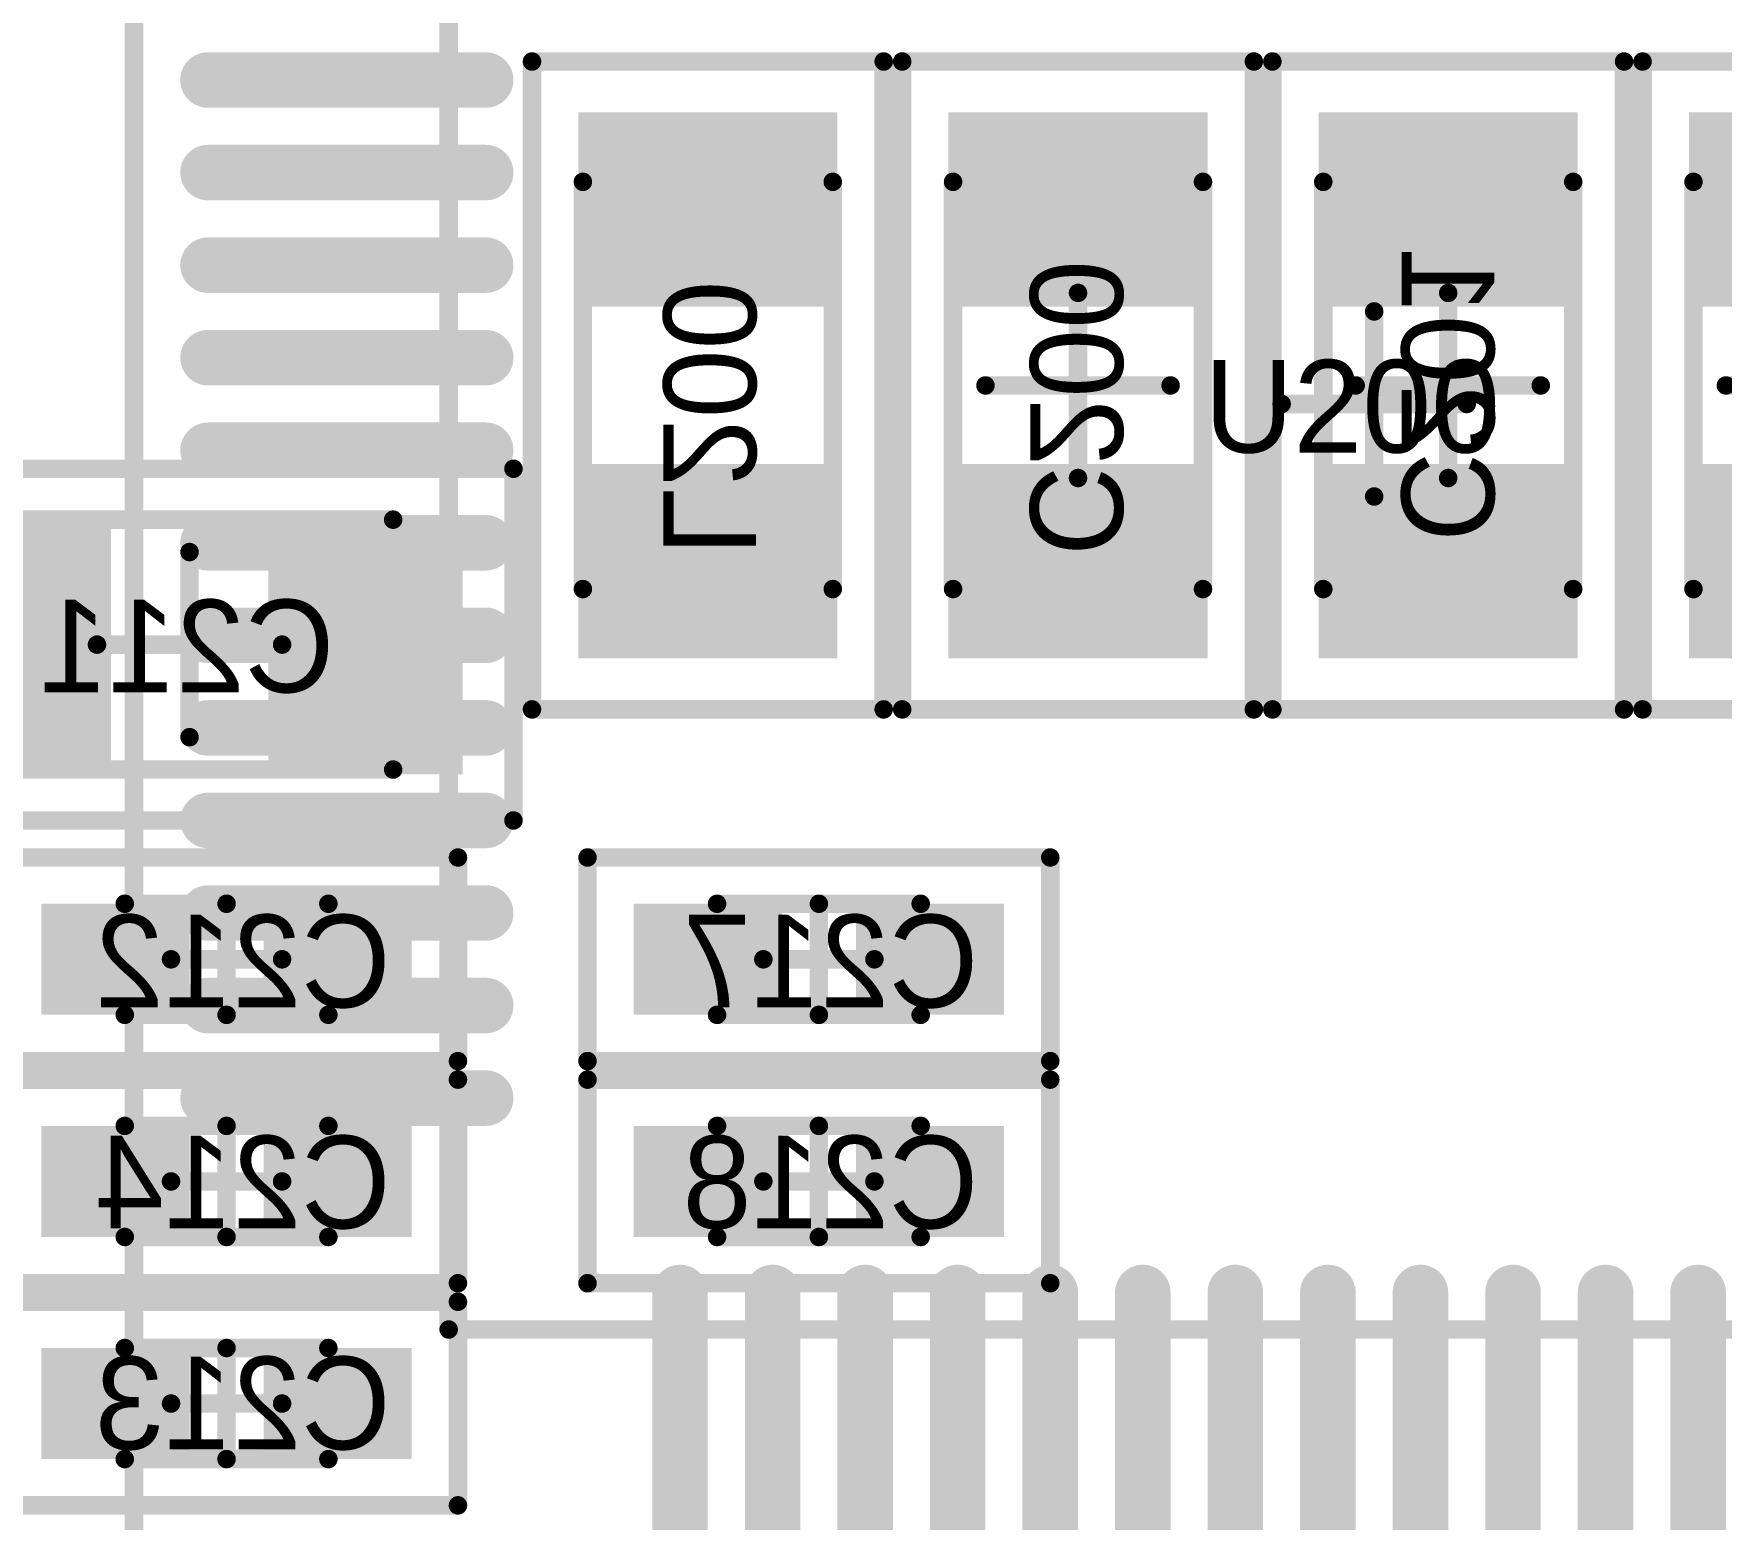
# Model space of a CAD drawing. Header units: millimetres. Extents: x 33.3 to 111.9, y 29.8 to 74.8.
# Drawn here: x 50.73 to 59.84, y 47.37 to 55.4 of the extents above; entities that cross this region are included whole.
import ezdxf

# ---------------------------------------------------------------- set-up
doc = ezdxf.new("R2010")
doc.units = ezdxf.units.MM
for name, color, linetype in [('BottomLayer', 5, 'Continuous'), ('BottomOverlay', 54, 'Continuous'), ('BottomPaste', 16, 'Continuous'), ('Mechanical13', 56, 'Continuous'), ('Mechanical14', 56, 'Continuous'), ('Mechanical15', 56, 'Continuous'), ('Mechanical16', 56, 'Continuous'), ('Mechanical17', 56, 'Continuous'), ('TopLayer', 1, 'Continuous'), ('TopOverlay', 2, 'Continuous'), ('TopPaste', 8, 'Continuous')]:
    doc.layers.add(name, color=color, linetype=linetype)

# ---------------------------------------------------------------- blocks, each defined once
blk = doc.blocks.new('TQFP64_N_19')
at = {"layer": 'Mechanical13', "const_width": 0.1}
for points in [[(-5, -5), (-5, 5)], [(-5, -5), (5, -5)]]:
    blk.add_lwpolyline(points, dxfattribs=at)
at = {"layer": 'Mechanical13', "const_width": 0.05}
blk.add_lwpolyline([(-5.025, -5, 1), (-4.975, -5, 1)], format="xyb", close=True, dxfattribs=at)
blk.add_lwpolyline([(-5.025, -5, 1), (-4.975, -5, 1)], format="xyb", close=True, dxfattribs=at)
at = {"layer": 'Mechanical15', "const_width": 0.1}
blk.add_lwpolyline([(-6.7, -6.7), (-6.7, 6.7)], dxfattribs=at)
at = {"layer": 'Mechanical17', "const_width": 0.1}
for points in [[(0, -0.5), (0, 0.5)], [(-0.5, 0), (0.5, 0)]]:
    blk.add_lwpolyline(points, dxfattribs=at)
at = {"layer": 'Mechanical17', "const_width": 0.05}
for points in [[(-0.025, 0.5, 1), (0.025, 0.5, 1)], [(-0.525, 0, 1), (-0.475, 0, 1)], [(0.475, 0, 1), (0.525, 0, 1)], [(-0.025, -0.5, 1), (0.025, -0.5, 1)]]:
    blk.add_lwpolyline(points, format="xyb", close=True, dxfattribs=at)
at = {"layer": 'TopLayer', "const_width": 0.3}
for points in [[(-6.3, 1.75), (-4.8, 1.75)], [(-6.3, 1.25), (-4.8, 1.25)], [(-6.3, 0.75), (-4.8, 0.75)], [(-6.3, 0.25), (-4.8, 0.25)], [(-6.3, -0.25), (-4.8, -0.25)], [(-6.3, -0.75), (-4.8, -0.75)], [(-6.3, -1.25), (-4.8, -1.25)], [(-6.3, -1.75), (-4.8, -1.75)], [(-6.3, -2.25), (-4.8, -2.25)], [(-6.3, -2.75), (-4.8, -2.75)], [(-6.3, -3.25), (-4.8, -3.25)], [(-6.3, -3.75), (-4.8, -3.75)], [(-3.75, -4.8), (-3.75, -6.3)], [(-3.25, -4.8), (-3.25, -6.3)], [(-2.75, -4.8), (-2.75, -6.3)], [(-2.25, -4.8), (-2.25, -6.3)], [(-1.75, -4.8), (-1.75, -6.3)], [(-1.25, -4.8), (-1.25, -6.3)], [(-0.75, -4.8), (-0.75, -6.3)], [(-0.25, -4.8), (-0.25, -6.3)], [(0.25, -4.8), (0.25, -6.3)], [(0.75, -4.8), (0.75, -6.3)], [(1.25, -4.8), (1.25, -6.3)], [(1.75, -4.8), (1.75, -6.3)]]:
    blk.add_lwpolyline(points, dxfattribs=at)
at = {"layer": 'TopLayer', "const_width": 0.15}
for points in [[(-6.375, 1.75, 1), (-6.225, 1.75, 1)], [(-4.875, 1.75, 1), (-4.725, 1.75, 1)], [(-6.375, 1.25, 1), (-6.225, 1.25, 1)], [(-4.875, 1.25, 1), (-4.725, 1.25, 1)], [(-6.375, 0.75, 1), (-6.225, 0.75, 1)], [(-4.875, 0.75, 1), (-4.725, 0.75, 1)], [(-6.375, 0.25, 1), (-6.225, 0.25, 1)], [(-4.875, 0.25, 1), (-4.725, 0.25, 1)], [(-6.375, -0.25, 1), (-6.225, -0.25, 1)], [(-4.875, -0.25, 1), (-4.725, -0.25, 1)], [(-6.375, -0.75, 1), (-6.225, -0.75, 1)], [(-4.875, -0.75, 1), (-4.725, -0.75, 1)], [(-6.375, -1.25, 1), (-6.225, -1.25, 1)], [(-4.875, -1.25, 1), (-4.725, -1.25, 1)], [(-6.375, -1.75, 1), (-6.225, -1.75, 1)], [(-4.875, -1.75, 1), (-4.725, -1.75, 1)], [(-6.375, -2.25, 1), (-6.225, -2.25, 1)], [(-4.875, -2.25, 1), (-4.725, -2.25, 1)], [(-6.375, -2.75, 1), (-6.225, -2.75, 1)], [(-4.875, -2.75, 1), (-4.725, -2.75, 1)], [(-6.375, -3.25, 1), (-6.225, -3.25, 1)], [(-4.875, -3.25, 1), (-4.725, -3.25, 1)], [(-6.375, -3.75, 1), (-6.225, -3.75, 1)], [(-4.875, -3.75, 1), (-4.725, -3.75, 1)], [(-3.825, -4.8, 1), (-3.675, -4.8, 1)], [(-3.325, -4.8, 1), (-3.175, -4.8, 1)], [(-2.825, -4.8, 1), (-2.675, -4.8, 1)], [(-2.325, -4.8, 1), (-2.175, -4.8, 1)], [(-1.825, -4.8, 1), (-1.675, -4.8, 1)], [(-1.325, -4.8, 1), (-1.175, -4.8, 1)], [(-0.825, -4.8, 1), (-0.675, -4.8, 1)], [(-0.325, -4.8, 1), (-0.175, -4.8, 1)], [(0.175, -4.8, 1), (0.325, -4.8, 1)], [(0.675, -4.8, 1), (0.825, -4.8, 1)], [(1.175, -4.8, 1), (1.325, -4.8, 1)], [(1.675, -4.8, 1), (1.825, -4.8, 1)]]:
    blk.add_lwpolyline(points, format="xyb", close=True, dxfattribs=at)
at = {"layer": 'TopPaste', "const_width": 0.3}
for points in [[(-6.3, 1.75), (-4.8, 1.75)], [(-6.3, 1.25), (-4.8, 1.25)], [(-6.3, 0.75), (-4.8, 0.75)], [(-6.3, 0.25), (-4.8, 0.25)], [(-6.3, -0.25), (-4.8, -0.25)], [(-6.3, -0.75), (-4.8, -0.75)], [(-6.3, -1.25), (-4.8, -1.25)], [(-6.3, -1.75), (-4.8, -1.75)], [(-6.3, -2.25), (-4.8, -2.25)], [(-6.3, -2.75), (-4.8, -2.75)], [(-6.3, -3.25), (-4.8, -3.25)], [(-6.3, -3.75), (-4.8, -3.75)], [(-3.75, -4.8), (-3.75, -6.3)], [(-3.25, -4.8), (-3.25, -6.3)], [(-2.75, -4.8), (-2.75, -6.3)], [(-2.25, -4.8), (-2.25, -6.3)], [(-1.75, -4.8), (-1.75, -6.3)], [(-1.25, -4.8), (-1.25, -6.3)], [(-0.75, -4.8), (-0.75, -6.3)], [(-0.25, -4.8), (-0.25, -6.3)], [(0.25, -4.8), (0.25, -6.3)], [(0.75, -4.8), (0.75, -6.3)], [(1.25, -4.8), (1.25, -6.3)], [(1.75, -4.8), (1.75, -6.3)]]:
    blk.add_lwpolyline(points, dxfattribs=at)
at = {"layer": 'TopPaste', "const_width": 0.15}
for points in [[(-6.375, 1.75, 1), (-6.225, 1.75, 1)], [(-4.875, 1.75, 1), (-4.725, 1.75, 1)], [(-6.375, 1.25, 1), (-6.225, 1.25, 1)], [(-4.875, 1.25, 1), (-4.725, 1.25, 1)], [(-6.375, 0.75, 1), (-6.225, 0.75, 1)], [(-4.875, 0.75, 1), (-4.725, 0.75, 1)], [(-6.375, 0.25, 1), (-6.225, 0.25, 1)], [(-4.875, 0.25, 1), (-4.725, 0.25, 1)], [(-6.375, -0.25, 1), (-6.225, -0.25, 1)], [(-4.875, -0.25, 1), (-4.725, -0.25, 1)], [(-6.375, -0.75, 1), (-6.225, -0.75, 1)], [(-4.875, -0.75, 1), (-4.725, -0.75, 1)], [(-6.375, -1.25, 1), (-6.225, -1.25, 1)], [(-4.875, -1.25, 1), (-4.725, -1.25, 1)], [(-6.375, -1.75, 1), (-6.225, -1.75, 1)], [(-4.875, -1.75, 1), (-4.725, -1.75, 1)], [(-6.375, -2.25, 1), (-6.225, -2.25, 1)], [(-4.875, -2.25, 1), (-4.725, -2.25, 1)], [(-6.375, -2.75, 1), (-6.225, -2.75, 1)], [(-4.875, -2.75, 1), (-4.725, -2.75, 1)], [(-6.375, -3.25, 1), (-6.225, -3.25, 1)], [(-4.875, -3.25, 1), (-4.725, -3.25, 1)], [(-6.375, -3.75, 1), (-6.225, -3.75, 1)], [(-4.875, -3.75, 1), (-4.725, -3.75, 1)], [(-3.825, -4.8, 1), (-3.675, -4.8, 1)], [(-3.325, -4.8, 1), (-3.175, -4.8, 1)], [(-2.825, -4.8, 1), (-2.675, -4.8, 1)], [(-2.325, -4.8, 1), (-2.175, -4.8, 1)], [(-1.825, -4.8, 1), (-1.675, -4.8, 1)], [(-1.325, -4.8, 1), (-1.175, -4.8, 1)], [(-0.825, -4.8, 1), (-0.675, -4.8, 1)], [(-0.325, -4.8, 1), (-0.175, -4.8, 1)], [(0.175, -4.8, 1), (0.325, -4.8, 1)], [(0.675, -4.8, 1), (0.825, -4.8, 1)], [(1.175, -4.8, 1), (1.325, -4.8, 1)], [(1.675, -4.8, 1), (1.825, -4.8, 1)]]:
    blk.add_lwpolyline(points, format="xyb", close=True, dxfattribs=at)
blk = doc.blocks.new('INDC0805L_B_210')
at = {"layer": 'BottomLayer'}
for points in [[(-1.475, 0.7), (-1.475, -0.7), (-0.425, 0.7), (-0.425, -0.7)], [(0.425, 0.7), (0.425, -0.7), (1.475, 0.7), (1.475, -0.7)]]:
    blk.add_solid(points, dxfattribs=at)
at = {"layer": 'BottomPaste'}
for points in [[(-1.475, 0.7), (-1.475, -0.7), (-0.425, 0.7), (-0.425, -0.7)], [(0.425, 0.7), (0.425, -0.7), (1.475, 0.7), (1.475, -0.7)]]:
    blk.add_solid(points, dxfattribs=at)
at = {"layer": 'Mechanical14', "const_width": 0.1}
for points in [[(1.1, 0.675), (-1.1, 0.675)], [(-1.1, -0.675), (-1.1, 0.675)], [(1.1, -0.675), (1.1, 0.675)], [(1.1, -0.675), (-1.1, -0.675)]]:
    blk.add_lwpolyline(points, dxfattribs=at)
at = {"layer": 'Mechanical14', "const_width": 0.05}
for points in [[(-1.125, 0.675, 1), (-1.075, 0.675, 1)], [(-1.125, 0.675, 1), (-1.075, 0.675, 1)], [(1.075, 0.675, 1), (1.125, 0.675, 1)], [(1.075, 0.675, 1), (1.125, 0.675, 1)], [(-1.125, -0.675, 1), (-1.075, -0.675, 1)], [(-1.125, -0.675, 1), (-1.075, -0.675, 1)], [(1.075, -0.675, 1), (1.125, -0.675, 1)], [(1.075, -0.675, 1), (1.125, -0.675, 1)]]:
    blk.add_lwpolyline(points, format="xyb", close=True, dxfattribs=at)
at = {"layer": 'Mechanical16', "const_width": 0.1}
for points in [[(1.75, 0.95), (-1.75, 0.95)], [(-1.75, -0.95), (-1.75, 0.95)], [(1.75, -0.95), (1.75, 0.95)], [(1.75, -0.95), (-1.75, -0.95)]]:
    blk.add_lwpolyline(points, dxfattribs=at)
at = {"layer": 'Mechanical16', "const_width": 0.05}
for points in [[(-1.775, 0.95, 1), (-1.725, 0.95, 1)], [(-1.775, 0.95, 1), (-1.725, 0.95, 1)], [(1.725, 0.95, 1), (1.775, 0.95, 1)], [(1.725, 0.95, 1), (1.775, 0.95, 1)], [(-1.775, -0.95, 1), (-1.725, -0.95, 1)], [(-1.775, -0.95, 1), (-1.725, -0.95, 1)], [(1.725, -0.95, 1), (1.775, -0.95, 1)], [(1.725, -0.95, 1), (1.775, -0.95, 1)]]:
    blk.add_lwpolyline(points, format="xyb", close=True, dxfattribs=at)
blk = doc.blocks.new('CAPC0402_1005__N_B_321')
at = {"layer": 'BottomLayer'}
for points in [[(-1, 0.3), (-1, -0.3), (-0.2, 0.3), (-0.2, -0.3)], [(0.2, 0.3), (0.2, -0.3), (1, 0.3), (1, -0.3)]]:
    blk.add_solid(points, dxfattribs=at)
at = {"layer": 'BottomPaste'}
for points in [[(-1, 0.3), (-1, -0.3), (-0.2, 0.3), (-0.2, -0.3)], [(0.2, 0.3), (0.2, -0.3), (1, 0.3), (1, -0.3)]]:
    blk.add_solid(points, dxfattribs=at)
at = {"layer": 'Mechanical14', "const_width": 0.1}
for points in [[(0.55, 0.3), (-0.55, 0.3)], [(-0.55, 0.3), (-0.55, -0.3)], [(0.55, 0.3), (0.55, -0.3)], [(0.55, -0.3), (-0.55, -0.3)]]:
    blk.add_lwpolyline(points, dxfattribs=at)
at = {"layer": 'Mechanical14', "const_width": 0.05}
for points in [[(-0.575, 0.3, 1), (-0.525, 0.3, 1)], [(-0.575, 0.3, 1), (-0.525, 0.3, 1)], [(0.525, 0.3, 1), (0.575, 0.3, 1)], [(0.525, 0.3, 1), (0.575, 0.3, 1)], [(-0.575, -0.3, 1), (-0.525, -0.3, 1)], [(-0.575, -0.3, 1), (-0.525, -0.3, 1)], [(0.525, -0.3, 1), (0.575, -0.3, 1)], [(0.525, -0.3, 1), (0.575, -0.3, 1)]]:
    blk.add_lwpolyline(points, format="xyb", close=True, dxfattribs=at)
at = {"layer": 'Mechanical16', "const_width": 0.1}
for points in [[(1.25, 0.55), (-1.25, 0.55)], [(-1.25, 0.55), (-1.25, -0.55)], [(1.25, 0.55), (1.25, -0.55)], [(1.25, -0.55), (-1.25, -0.55)]]:
    blk.add_lwpolyline(points, dxfattribs=at)
at = {"layer": 'Mechanical16', "const_width": 0.05}
for points in [[(-1.275, 0.55, 1), (-1.225, 0.55, 1)], [(-1.275, 0.55, 1), (-1.225, 0.55, 1)], [(1.225, 0.55, 1), (1.275, 0.55, 1)], [(1.225, 0.55, 1), (1.275, 0.55, 1)], [(-1.275, -0.55, 1), (-1.225, -0.55, 1)], [(-1.275, -0.55, 1), (-1.225, -0.55, 1)], [(1.225, -0.55, 1), (1.275, -0.55, 1)], [(1.225, -0.55, 1), (1.275, -0.55, 1)]]:
    blk.add_lwpolyline(points, format="xyb", close=True, dxfattribs=at)
at = {"layer": 'Mechanical17', "const_width": 0.1}
for points in [[(0, 0.3), (0, -0.3)], [(0.3, 0), (-0.3, 0)]]:
    blk.add_lwpolyline(points, dxfattribs=at)
at = {"layer": 'Mechanical17', "const_width": 0.05}
for points in [[(-0.025, 0.3, 1), (0.025, 0.3, 1)], [(-0.325, 0, 1), (-0.275, 0, 1)], [(0.275, 0, 1), (0.325, 0, 1)], [(-0.025, -0.3, 1), (0.025, -0.3, 1)]]:
    blk.add_lwpolyline(points, format="xyb", close=True, dxfattribs=at)
blk = doc.blocks.new('CAPC0402_1005__N_B_322')
at = {"layer": 'BottomLayer'}
for points in [[(-1, 0.3), (-1, -0.3), (-0.2, 0.3), (-0.2, -0.3)], [(0.2, 0.3), (0.2, -0.3), (1, 0.3), (1, -0.3)]]:
    blk.add_solid(points, dxfattribs=at)
at = {"layer": 'BottomPaste'}
for points in [[(-1, 0.3), (-1, -0.3), (-0.2, 0.3), (-0.2, -0.3)], [(0.2, 0.3), (0.2, -0.3), (1, 0.3), (1, -0.3)]]:
    blk.add_solid(points, dxfattribs=at)
at = {"layer": 'Mechanical14', "const_width": 0.1}
for points in [[(-0.55, 0.3), (0.55, 0.3)], [(-0.55, -0.3), (-0.55, 0.3)], [(0.55, -0.3), (0.55, 0.3)], [(-0.55, -0.3), (0.55, -0.3)]]:
    blk.add_lwpolyline(points, dxfattribs=at)
at = {"layer": 'Mechanical14', "const_width": 0.05}
for points in [[(-0.575, 0.3, 1), (-0.525, 0.3, 1)], [(-0.575, 0.3, 1), (-0.525, 0.3, 1)], [(0.525, 0.3, 1), (0.575, 0.3, 1)], [(0.525, 0.3, 1), (0.575, 0.3, 1)], [(-0.575, -0.3, 1), (-0.525, -0.3, 1)], [(-0.575, -0.3, 1), (-0.525, -0.3, 1)], [(0.525, -0.3, 1), (0.575, -0.3, 1)], [(0.525, -0.3, 1), (0.575, -0.3, 1)]]:
    blk.add_lwpolyline(points, format="xyb", close=True, dxfattribs=at)
at = {"layer": 'Mechanical16', "const_width": 0.1}
for points in [[(-1.25, 0.55), (1.25, 0.55)], [(-1.25, -0.55), (-1.25, 0.55)], [(1.25, -0.55), (1.25, 0.55)], [(-1.25, -0.55), (1.25, -0.55)]]:
    blk.add_lwpolyline(points, dxfattribs=at)
at = {"layer": 'Mechanical16', "const_width": 0.05}
for points in [[(-1.275, 0.55, 1), (-1.225, 0.55, 1)], [(-1.275, 0.55, 1), (-1.225, 0.55, 1)], [(1.225, 0.55, 1), (1.275, 0.55, 1)], [(1.225, 0.55, 1), (1.275, 0.55, 1)], [(-1.275, -0.55, 1), (-1.225, -0.55, 1)], [(-1.275, -0.55, 1), (-1.225, -0.55, 1)], [(1.225, -0.55, 1), (1.275, -0.55, 1)], [(1.225, -0.55, 1), (1.275, -0.55, 1)]]:
    blk.add_lwpolyline(points, format="xyb", close=True, dxfattribs=at)
at = {"layer": 'Mechanical17', "const_width": 0.1}
for points in [[(0, -0.3), (0, 0.3)], [(-0.3, 0), (0.3, 0)]]:
    blk.add_lwpolyline(points, dxfattribs=at)
at = {"layer": 'Mechanical17', "const_width": 0.05}
for points in [[(-0.025, 0.3, 1), (0.025, 0.3, 1)], [(-0.325, 0, 1), (-0.275, 0, 1)], [(0.275, 0, 1), (0.325, 0, 1)], [(-0.025, -0.3, 1), (0.025, -0.3, 1)]]:
    blk.add_lwpolyline(points, format="xyb", close=True, dxfattribs=at)
blk = doc.blocks.new('CAPC0402_1005__N_B_325')
at = {"layer": 'BottomLayer'}
for points in [[(-1, 0.3), (-1, -0.3), (-0.2, 0.3), (-0.2, -0.3)], [(0.2, 0.3), (0.2, -0.3), (1, 0.3), (1, -0.3)]]:
    blk.add_solid(points, dxfattribs=at)
at = {"layer": 'BottomPaste'}
for points in [[(-1, 0.3), (-1, -0.3), (-0.2, 0.3), (-0.2, -0.3)], [(0.2, 0.3), (0.2, -0.3), (1, 0.3), (1, -0.3)]]:
    blk.add_solid(points, dxfattribs=at)
at = {"layer": 'Mechanical14', "const_width": 0.1}
for points in [[(-0.55, 0.3), (0.55, 0.3)], [(-0.55, -0.3), (-0.55, 0.3)], [(0.55, -0.3), (0.55, 0.3)], [(-0.55, -0.3), (0.55, -0.3)]]:
    blk.add_lwpolyline(points, dxfattribs=at)
at = {"layer": 'Mechanical14', "const_width": 0.05}
for points in [[(-0.575, 0.3, 1), (-0.525, 0.3, 1)], [(-0.575, 0.3, 1), (-0.525, 0.3, 1)], [(0.525, 0.3, 1), (0.575, 0.3, 1)], [(0.525, 0.3, 1), (0.575, 0.3, 1)], [(-0.575, -0.3, 1), (-0.525, -0.3, 1)], [(-0.575, -0.3, 1), (-0.525, -0.3, 1)], [(0.525, -0.3, 1), (0.575, -0.3, 1)], [(0.525, -0.3, 1), (0.575, -0.3, 1)]]:
    blk.add_lwpolyline(points, format="xyb", close=True, dxfattribs=at)
at = {"layer": 'Mechanical16', "const_width": 0.1}
for points in [[(-1.25, 0.55), (1.25, 0.55)], [(-1.25, -0.55), (-1.25, 0.55)], [(1.25, -0.55), (1.25, 0.55)], [(-1.25, -0.55), (1.25, -0.55)]]:
    blk.add_lwpolyline(points, dxfattribs=at)
at = {"layer": 'Mechanical16', "const_width": 0.05}
for points in [[(-1.275, 0.55, 1), (-1.225, 0.55, 1)], [(-1.275, 0.55, 1), (-1.225, 0.55, 1)], [(1.225, 0.55, 1), (1.275, 0.55, 1)], [(1.225, 0.55, 1), (1.275, 0.55, 1)], [(-1.275, -0.55, 1), (-1.225, -0.55, 1)], [(-1.275, -0.55, 1), (-1.225, -0.55, 1)], [(1.225, -0.55, 1), (1.275, -0.55, 1)], [(1.225, -0.55, 1), (1.275, -0.55, 1)]]:
    blk.add_lwpolyline(points, format="xyb", close=True, dxfattribs=at)
at = {"layer": 'Mechanical17', "const_width": 0.1}
for points in [[(0, -0.3), (0, 0.3)], [(-0.3, 0), (0.3, 0)]]:
    blk.add_lwpolyline(points, dxfattribs=at)
at = {"layer": 'Mechanical17', "const_width": 0.05}
for points in [[(-0.025, 0.3, 1), (0.025, 0.3, 1)], [(-0.325, 0, 1), (-0.275, 0, 1)], [(0.275, 0, 1), (0.325, 0, 1)], [(-0.025, -0.3, 1), (0.025, -0.3, 1)]]:
    blk.add_lwpolyline(points, format="xyb", close=True, dxfattribs=at)
blk = doc.blocks.new('CAPC0402_1005__N_B_326')
at = {"layer": 'BottomLayer'}
for points in [[(-1, 0.3), (-1, -0.3), (-0.2, 0.3), (-0.2, -0.3)], [(0.2, 0.3), (0.2, -0.3), (1, 0.3), (1, -0.3)]]:
    blk.add_solid(points, dxfattribs=at)
at = {"layer": 'BottomPaste'}
for points in [[(-1, 0.3), (-1, -0.3), (-0.2, 0.3), (-0.2, -0.3)], [(0.2, 0.3), (0.2, -0.3), (1, 0.3), (1, -0.3)]]:
    blk.add_solid(points, dxfattribs=at)
at = {"layer": 'Mechanical14', "const_width": 0.1}
for points in [[(-0.55, 0.3), (0.55, 0.3)], [(-0.55, -0.3), (-0.55, 0.3)], [(0.55, -0.3), (0.55, 0.3)], [(-0.55, -0.3), (0.55, -0.3)]]:
    blk.add_lwpolyline(points, dxfattribs=at)
at = {"layer": 'Mechanical14', "const_width": 0.05}
for points in [[(-0.575, 0.3, 1), (-0.525, 0.3, 1)], [(-0.575, 0.3, 1), (-0.525, 0.3, 1)], [(0.525, 0.3, 1), (0.575, 0.3, 1)], [(0.525, 0.3, 1), (0.575, 0.3, 1)], [(-0.575, -0.3, 1), (-0.525, -0.3, 1)], [(-0.575, -0.3, 1), (-0.525, -0.3, 1)], [(0.525, -0.3, 1), (0.575, -0.3, 1)], [(0.525, -0.3, 1), (0.575, -0.3, 1)]]:
    blk.add_lwpolyline(points, format="xyb", close=True, dxfattribs=at)
at = {"layer": 'Mechanical16', "const_width": 0.1}
for points in [[(-1.25, 0.55), (1.25, 0.55)], [(-1.25, -0.55), (-1.25, 0.55)], [(1.25, -0.55), (1.25, 0.55)], [(-1.25, -0.55), (1.25, -0.55)]]:
    blk.add_lwpolyline(points, dxfattribs=at)
at = {"layer": 'Mechanical16', "const_width": 0.05}
for points in [[(-1.275, 0.55, 1), (-1.225, 0.55, 1)], [(-1.275, 0.55, 1), (-1.225, 0.55, 1)], [(1.225, 0.55, 1), (1.275, 0.55, 1)], [(1.225, 0.55, 1), (1.275, 0.55, 1)], [(-1.275, -0.55, 1), (-1.225, -0.55, 1)], [(-1.275, -0.55, 1), (-1.225, -0.55, 1)], [(1.225, -0.55, 1), (1.275, -0.55, 1)], [(1.225, -0.55, 1), (1.275, -0.55, 1)]]:
    blk.add_lwpolyline(points, format="xyb", close=True, dxfattribs=at)
at = {"layer": 'Mechanical17', "const_width": 0.1}
for points in [[(0, -0.3), (0, 0.3)], [(-0.3, 0), (0.3, 0)]]:
    blk.add_lwpolyline(points, dxfattribs=at)
at = {"layer": 'Mechanical17', "const_width": 0.05}
for points in [[(-0.025, 0.3, 1), (0.025, 0.3, 1)], [(-0.325, 0, 1), (-0.275, 0, 1)], [(0.275, 0, 1), (0.325, 0, 1)], [(-0.025, -0.3, 1), (0.025, -0.3, 1)]]:
    blk.add_lwpolyline(points, format="xyb", close=True, dxfattribs=at)
blk = doc.blocks.new('CAPC0402_1005__N_B_327')
at = {"layer": 'BottomLayer'}
for points in [[(-1, 0.3), (-1, -0.3), (-0.2, 0.3), (-0.2, -0.3)], [(0.2, 0.3), (0.2, -0.3), (1, 0.3), (1, -0.3)]]:
    blk.add_solid(points, dxfattribs=at)
at = {"layer": 'BottomPaste'}
for points in [[(-1, 0.3), (-1, -0.3), (-0.2, 0.3), (-0.2, -0.3)], [(0.2, 0.3), (0.2, -0.3), (1, 0.3), (1, -0.3)]]:
    blk.add_solid(points, dxfattribs=at)
at = {"layer": 'Mechanical14', "const_width": 0.1}
for points in [[(-0.55, 0.3), (0.55, 0.3)], [(-0.55, -0.3), (-0.55, 0.3)], [(0.55, -0.3), (0.55, 0.3)], [(-0.55, -0.3), (0.55, -0.3)]]:
    blk.add_lwpolyline(points, dxfattribs=at)
at = {"layer": 'Mechanical14', "const_width": 0.05}
for points in [[(-0.575, 0.3, 1), (-0.525, 0.3, 1)], [(-0.575, 0.3, 1), (-0.525, 0.3, 1)], [(0.525, 0.3, 1), (0.575, 0.3, 1)], [(0.525, 0.3, 1), (0.575, 0.3, 1)], [(-0.575, -0.3, 1), (-0.525, -0.3, 1)], [(-0.575, -0.3, 1), (-0.525, -0.3, 1)], [(0.525, -0.3, 1), (0.575, -0.3, 1)], [(0.525, -0.3, 1), (0.575, -0.3, 1)]]:
    blk.add_lwpolyline(points, format="xyb", close=True, dxfattribs=at)
at = {"layer": 'Mechanical16', "const_width": 0.1}
for points in [[(-1.25, 0.55), (1.25, 0.55)], [(-1.25, -0.55), (-1.25, 0.55)], [(1.25, -0.55), (1.25, 0.55)], [(-1.25, -0.55), (1.25, -0.55)]]:
    blk.add_lwpolyline(points, dxfattribs=at)
at = {"layer": 'Mechanical16', "const_width": 0.05}
for points in [[(-1.275, 0.55, 1), (-1.225, 0.55, 1)], [(-1.275, 0.55, 1), (-1.225, 0.55, 1)], [(1.225, 0.55, 1), (1.275, 0.55, 1)], [(1.225, 0.55, 1), (1.275, 0.55, 1)], [(-1.275, -0.55, 1), (-1.225, -0.55, 1)], [(-1.275, -0.55, 1), (-1.225, -0.55, 1)], [(1.225, -0.55, 1), (1.275, -0.55, 1)], [(1.225, -0.55, 1), (1.275, -0.55, 1)]]:
    blk.add_lwpolyline(points, format="xyb", close=True, dxfattribs=at)
at = {"layer": 'Mechanical17', "const_width": 0.1}
for points in [[(0, -0.3), (0, 0.3)], [(-0.3, 0), (0.3, 0)]]:
    blk.add_lwpolyline(points, dxfattribs=at)
at = {"layer": 'Mechanical17', "const_width": 0.05}
for points in [[(-0.025, 0.3, 1), (0.025, 0.3, 1)], [(-0.325, 0, 1), (-0.275, 0, 1)], [(0.275, 0, 1), (0.325, 0, 1)], [(-0.025, -0.3, 1), (0.025, -0.3, 1)]]:
    blk.add_lwpolyline(points, format="xyb", close=True, dxfattribs=at)
blk = doc.blocks.new('CAPC0805_2012__N_B_328')
at = {"layer": 'BottomLayer'}
for points in [[(-1.475, 0.7), (-1.475, -0.7), (-0.425, 0.7), (-0.425, -0.7)], [(0.425, 0.7), (0.425, -0.7), (1.475, 0.7), (1.475, -0.7)]]:
    blk.add_solid(points, dxfattribs=at)
at = {"layer": 'BottomPaste'}
for points in [[(-1.475, 0.7), (-1.475, -0.7), (-0.425, 0.7), (-0.425, -0.7)], [(0.425, 0.7), (0.425, -0.7), (1.475, 0.7), (1.475, -0.7)]]:
    blk.add_solid(points, dxfattribs=at)
at = {"layer": 'Mechanical14', "const_width": 0.1}
for points in [[(-1.1, 0.675), (-1.1, -0.675)], [(1.1, 0.675), (-1.1, 0.675)], [(1.1, 0.675), (1.1, -0.675)], [(1.1, -0.675), (-1.1, -0.675)]]:
    blk.add_lwpolyline(points, dxfattribs=at)
at = {"layer": 'Mechanical14', "const_width": 0.05}
for points in [[(-1.125, 0.675, 1), (-1.075, 0.675, 1)], [(-1.125, 0.675, 1), (-1.075, 0.675, 1)], [(1.075, 0.675, 1), (1.125, 0.675, 1)], [(1.075, 0.675, 1), (1.125, 0.675, 1)], [(-1.125, -0.675, 1), (-1.075, -0.675, 1)], [(-1.125, -0.675, 1), (-1.075, -0.675, 1)], [(1.075, -0.675, 1), (1.125, -0.675, 1)], [(1.075, -0.675, 1), (1.125, -0.675, 1)]]:
    blk.add_lwpolyline(points, format="xyb", close=True, dxfattribs=at)
at = {"layer": 'Mechanical16', "const_width": 0.1}
for points in [[(-1.75, 0.95), (-1.75, -0.95)], [(1.75, 0.95), (-1.75, 0.95)], [(1.75, 0.95), (1.75, -0.95)], [(1.75, -0.95), (-1.75, -0.95)]]:
    blk.add_lwpolyline(points, dxfattribs=at)
at = {"layer": 'Mechanical16', "const_width": 0.05}
for points in [[(-1.775, 0.95, 1), (-1.725, 0.95, 1)], [(-1.775, 0.95, 1), (-1.725, 0.95, 1)], [(1.725, 0.95, 1), (1.775, 0.95, 1)], [(1.725, 0.95, 1), (1.775, 0.95, 1)], [(-1.775, -0.95, 1), (-1.725, -0.95, 1)], [(-1.775, -0.95, 1), (-1.725, -0.95, 1)], [(1.725, -0.95, 1), (1.775, -0.95, 1)], [(1.725, -0.95, 1), (1.775, -0.95, 1)]]:
    blk.add_lwpolyline(points, format="xyb", close=True, dxfattribs=at)
at = {"layer": 'Mechanical17', "const_width": 0.1}
for points in [[(0, 0.5), (0, -0.5)], [(0.5, 0), (-0.5, 0)]]:
    blk.add_lwpolyline(points, dxfattribs=at)
at = {"layer": 'Mechanical17', "const_width": 0.05}
for points in [[(-0.025, 0.5, 1), (0.025, 0.5, 1)], [(-0.525, 0, 1), (-0.475, 0, 1)], [(0.475, 0, 1), (0.525, 0, 1)], [(-0.025, -0.5, 1), (0.025, -0.5, 1)]]:
    blk.add_lwpolyline(points, format="xyb", close=True, dxfattribs=at)
blk = doc.blocks.new('CAPC0805_2012__N_B_337')
at = {"layer": 'BottomLayer'}
for points in [[(-1.475, 0.7), (-1.475, -0.7), (-0.425, 0.7), (-0.425, -0.7)], [(0.425, 0.7), (0.425, -0.7), (1.475, 0.7), (1.475, -0.7)]]:
    blk.add_solid(points, dxfattribs=at)
at = {"layer": 'BottomPaste'}
for points in [[(-1.475, 0.7), (-1.475, -0.7), (-0.425, 0.7), (-0.425, -0.7)], [(0.425, 0.7), (0.425, -0.7), (1.475, 0.7), (1.475, -0.7)]]:
    blk.add_solid(points, dxfattribs=at)
at = {"layer": 'Mechanical14', "const_width": 0.1}
for points in [[(-1.1, 0.675), (-1.1, -0.675)], [(-1.1, 0.675), (1.1, 0.675)], [(1.1, 0.675), (1.1, -0.675)], [(-1.1, -0.675), (1.1, -0.675)]]:
    blk.add_lwpolyline(points, dxfattribs=at)
at = {"layer": 'Mechanical14', "const_width": 0.05}
for points in [[(-1.125, 0.675, 1), (-1.075, 0.675, 1)], [(-1.125, 0.675, 1), (-1.075, 0.675, 1)], [(1.075, 0.675, 1), (1.125, 0.675, 1)], [(1.075, 0.675, 1), (1.125, 0.675, 1)], [(-1.125, -0.675, 1), (-1.075, -0.675, 1)], [(-1.125, -0.675, 1), (-1.075, -0.675, 1)], [(1.075, -0.675, 1), (1.125, -0.675, 1)], [(1.075, -0.675, 1), (1.125, -0.675, 1)]]:
    blk.add_lwpolyline(points, format="xyb", close=True, dxfattribs=at)
at = {"layer": 'Mechanical16', "const_width": 0.1}
for points in [[(-1.75, 0.95), (-1.75, -0.95)], [(-1.75, 0.95), (1.75, 0.95)], [(1.75, 0.95), (1.75, -0.95)], [(-1.75, -0.95), (1.75, -0.95)]]:
    blk.add_lwpolyline(points, dxfattribs=at)
at = {"layer": 'Mechanical16', "const_width": 0.05}
for points in [[(-1.775, 0.95, 1), (-1.725, 0.95, 1)], [(-1.775, 0.95, 1), (-1.725, 0.95, 1)], [(1.725, 0.95, 1), (1.775, 0.95, 1)], [(1.725, 0.95, 1), (1.775, 0.95, 1)], [(-1.775, -0.95, 1), (-1.725, -0.95, 1)], [(-1.775, -0.95, 1), (-1.725, -0.95, 1)], [(1.725, -0.95, 1), (1.775, -0.95, 1)], [(1.725, -0.95, 1), (1.775, -0.95, 1)]]:
    blk.add_lwpolyline(points, format="xyb", close=True, dxfattribs=at)
at = {"layer": 'Mechanical17', "const_width": 0.1}
for points in [[(0, 0.5), (0, -0.5)], [(-0.5, 0), (0.5, 0)]]:
    blk.add_lwpolyline(points, dxfattribs=at)
at = {"layer": 'Mechanical17', "const_width": 0.05}
for points in [[(-0.025, 0.5, 1), (0.025, 0.5, 1)], [(-0.525, 0, 1), (-0.475, 0, 1)], [(0.475, 0, 1), (0.525, 0, 1)], [(-0.025, -0.5, 1), (0.025, -0.5, 1)]]:
    blk.add_lwpolyline(points, format="xyb", close=True, dxfattribs=at)
blk = doc.blocks.new('CAPC0805_2012__N_B_338')
at = {"layer": 'BottomLayer'}
for points in [[(-1.475, 0.7), (-1.475, -0.7), (-0.425, 0.7), (-0.425, -0.7)], [(0.425, 0.7), (0.425, -0.7), (1.475, 0.7), (1.475, -0.7)]]:
    blk.add_solid(points, dxfattribs=at)
at = {"layer": 'BottomPaste'}
for points in [[(-1.475, 0.7), (-1.475, -0.7), (-0.425, 0.7), (-0.425, -0.7)], [(0.425, 0.7), (0.425, -0.7), (1.475, 0.7), (1.475, -0.7)]]:
    blk.add_solid(points, dxfattribs=at)
at = {"layer": 'Mechanical14', "const_width": 0.1}
for points in [[(-1.1, 0.675), (-1.1, -0.675)], [(-1.1, 0.675), (1.1, 0.675)], [(1.1, 0.675), (1.1, -0.675)], [(-1.1, -0.675), (1.1, -0.675)]]:
    blk.add_lwpolyline(points, dxfattribs=at)
at = {"layer": 'Mechanical14', "const_width": 0.05}
for points in [[(-1.125, 0.675, 1), (-1.075, 0.675, 1)], [(-1.125, 0.675, 1), (-1.075, 0.675, 1)], [(1.075, 0.675, 1), (1.125, 0.675, 1)], [(1.075, 0.675, 1), (1.125, 0.675, 1)], [(-1.125, -0.675, 1), (-1.075, -0.675, 1)], [(-1.125, -0.675, 1), (-1.075, -0.675, 1)], [(1.075, -0.675, 1), (1.125, -0.675, 1)], [(1.075, -0.675, 1), (1.125, -0.675, 1)]]:
    blk.add_lwpolyline(points, format="xyb", close=True, dxfattribs=at)
at = {"layer": 'Mechanical16', "const_width": 0.1}
for points in [[(-1.75, 0.95), (-1.75, -0.95)], [(-1.75, 0.95), (1.75, 0.95)], [(1.75, 0.95), (1.75, -0.95)], [(-1.75, -0.95), (1.75, -0.95)]]:
    blk.add_lwpolyline(points, dxfattribs=at)
at = {"layer": 'Mechanical16', "const_width": 0.05}
for points in [[(-1.775, 0.95, 1), (-1.725, 0.95, 1)], [(-1.775, 0.95, 1), (-1.725, 0.95, 1)], [(1.725, 0.95, 1), (1.775, 0.95, 1)], [(1.725, 0.95, 1), (1.775, 0.95, 1)], [(-1.775, -0.95, 1), (-1.725, -0.95, 1)], [(-1.775, -0.95, 1), (-1.725, -0.95, 1)], [(1.725, -0.95, 1), (1.775, -0.95, 1)], [(1.725, -0.95, 1), (1.775, -0.95, 1)]]:
    blk.add_lwpolyline(points, format="xyb", close=True, dxfattribs=at)
at = {"layer": 'Mechanical17', "const_width": 0.1}
for points in [[(0, 0.5), (0, -0.5)], [(-0.5, 0), (0.5, 0)]]:
    blk.add_lwpolyline(points, dxfattribs=at)
at = {"layer": 'Mechanical17', "const_width": 0.05}
for points in [[(-0.025, 0.5, 1), (0.025, 0.5, 1)], [(-0.525, 0, 1), (-0.475, 0, 1)], [(0.475, 0, 1), (0.525, 0, 1)], [(-0.025, -0.5, 1), (0.025, -0.5, 1)]]:
    blk.add_lwpolyline(points, format="xyb", close=True, dxfattribs=at)
blk = doc.blocks.new('CAPC0805_2012__N_B_339')
at = {"layer": 'BottomLayer'}
for points in [[(-1.475, 0.7), (-1.475, -0.7), (-0.425, 0.7), (-0.425, -0.7)], [(0.425, 0.7), (0.425, -0.7), (1.475, 0.7), (1.475, -0.7)]]:
    blk.add_solid(points, dxfattribs=at)
at = {"layer": 'BottomPaste'}
for points in [[(-1.475, 0.7), (-1.475, -0.7), (-0.425, 0.7), (-0.425, -0.7)], [(0.425, 0.7), (0.425, -0.7), (1.475, 0.7), (1.475, -0.7)]]:
    blk.add_solid(points, dxfattribs=at)
at = {"layer": 'Mechanical14', "const_width": 0.1}
for points in [[(-1.1, 0.675), (-1.1, -0.675)], [(-1.1, 0.675), (1.1, 0.675)], [(1.1, 0.675), (1.1, -0.675)], [(-1.1, -0.675), (1.1, -0.675)]]:
    blk.add_lwpolyline(points, dxfattribs=at)
at = {"layer": 'Mechanical14', "const_width": 0.05}
for points in [[(-1.125, 0.675, 1), (-1.075, 0.675, 1)], [(-1.125, 0.675, 1), (-1.075, 0.675, 1)], [(1.075, 0.675, 1), (1.125, 0.675, 1)], [(1.075, 0.675, 1), (1.125, 0.675, 1)], [(-1.125, -0.675, 1), (-1.075, -0.675, 1)], [(-1.125, -0.675, 1), (-1.075, -0.675, 1)], [(1.075, -0.675, 1), (1.125, -0.675, 1)], [(1.075, -0.675, 1), (1.125, -0.675, 1)]]:
    blk.add_lwpolyline(points, format="xyb", close=True, dxfattribs=at)
at = {"layer": 'Mechanical16', "const_width": 0.1}
for points in [[(-1.75, 0.95), (-1.75, -0.95)], [(-1.75, 0.95), (1.75, 0.95)], [(1.75, 0.95), (1.75, -0.95)], [(-1.75, -0.95), (1.75, -0.95)]]:
    blk.add_lwpolyline(points, dxfattribs=at)
at = {"layer": 'Mechanical16', "const_width": 0.05}
for points in [[(-1.775, 0.95, 1), (-1.725, 0.95, 1)], [(-1.775, 0.95, 1), (-1.725, 0.95, 1)], [(1.725, 0.95, 1), (1.775, 0.95, 1)], [(1.725, 0.95, 1), (1.775, 0.95, 1)], [(-1.775, -0.95, 1), (-1.725, -0.95, 1)], [(-1.775, -0.95, 1), (-1.725, -0.95, 1)], [(1.725, -0.95, 1), (1.775, -0.95, 1)], [(1.725, -0.95, 1), (1.775, -0.95, 1)]]:
    blk.add_lwpolyline(points, format="xyb", close=True, dxfattribs=at)
at = {"layer": 'Mechanical17', "const_width": 0.1}
for points in [[(0, 0.5), (0, -0.5)], [(-0.5, 0), (0.5, 0)]]:
    blk.add_lwpolyline(points, dxfattribs=at)
at = {"layer": 'Mechanical17', "const_width": 0.05}
for points in [[(-0.025, 0.5, 1), (0.025, 0.5, 1)], [(-0.525, 0, 1), (-0.475, 0, 1)], [(0.475, 0, 1), (0.525, 0, 1)], [(-0.025, -0.5, 1), (0.025, -0.5, 1)]]:
    blk.add_lwpolyline(points, format="xyb", close=True, dxfattribs=at)

msp = doc.modelspace()

# ---------------------------------------------------------------- block references
msp.add_blockref('TQFP64_N_19', (57.967, 53.399))
for name, p, rotation in [('INDC0805L_B_210', (54.367, 53.499), 270), ('CAPC0805_2012__N_B_339', (56.367, 53.499), 90), ('CAPC0805_2012__N_B_338', (58.367, 53.499), 90), ('CAPC0805_2012__N_B_337', (60.367, 53.499), 90), ('CAPC0805_2012__N_B_328', (51.567, 52.099), 180), ('CAPC0402_1005__N_B_327', (51.767, 50.399), 360), ('CAPC0402_1005__N_B_322', (54.967, 50.399), 360), ('CAPC0402_1005__N_B_325', (51.767, 49.199), 360), ('CAPC0402_1005__N_B_321', (54.967, 49.199), 180), ('CAPC0402_1005__N_B_326', (51.767, 47.999), 360)]:
    msp.add_blockref(name, p, dxfattribs=dict(rotation=rotation))

# ---------------------------------------------------------------- texts
at = {"layer": 'BottomOverlay', "text_generation_flag": 2}
for s, p in [('C201', (58.1152, 52.6542)), ('C200', (56.1086, 52.578)), ('L200', (54.1274, 52.578))]:
    msp.add_text(s, height=0.5, rotation=270, dxfattribs=at).set_placement(p)
for s, p in [('C211', (52.3494, 51.8414)), ('C212', (52.6542, 50.1396)), ('C217', (55.8292, 50.1396)), ('C214', (52.6542, 48.9458)), ('C218', (55.8292, 48.9458)), ('C213', (52.6542, 47.752))]:
    msp.add_text(s, height=0.5, dxfattribs=at).set_placement(p)
at = {"layer": 'TopOverlay'}
msp.add_text('U200', height=0.5, dxfattribs=at).set_placement((57.0484, 53.1368))

doc.saveas('drawing.dxf')
